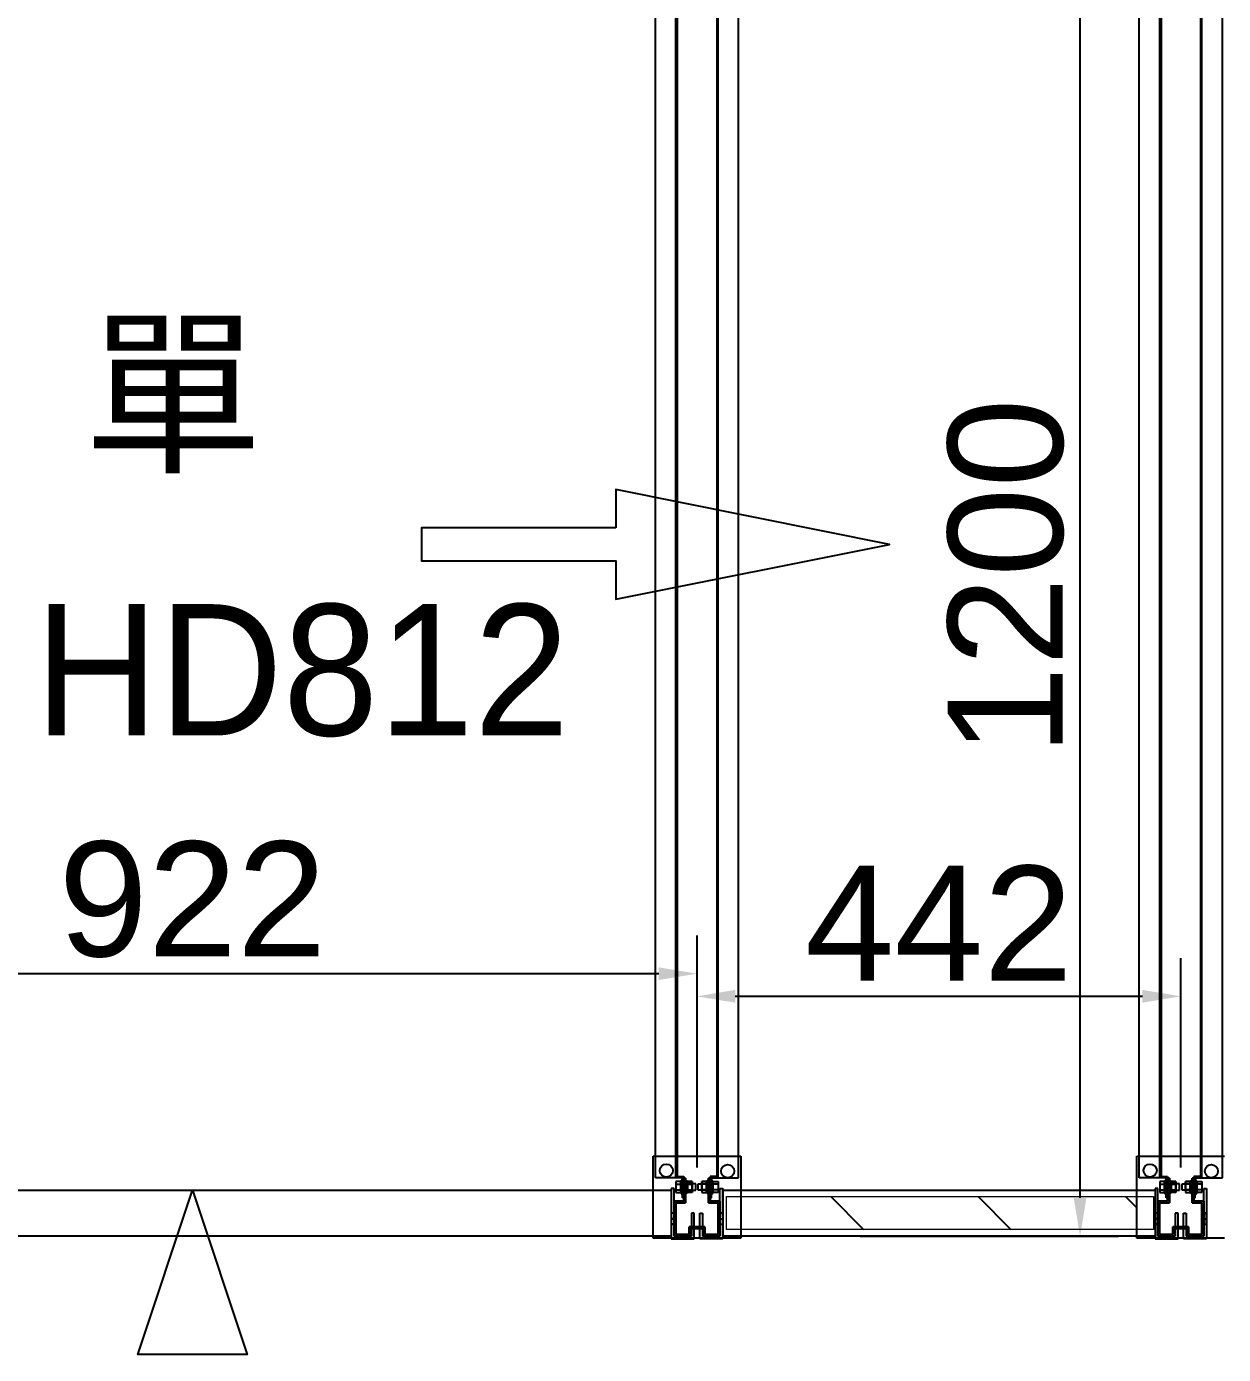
# Model space of a CAD drawing. Header units: millimetres. Extents: x 15382 to 37298, y 7351 to 31127.
# Drawn here: x 33035 to 34129, y 25556 to 26770 of the extents above; entities that cross this region are included whole.
import ezdxf

# ---------------------------------------------------------------- set-up
doc = ezdxf.new("R2010")
doc.units = ezdxf.units.MM
doc.layers.add('10', color=40, linetype='Continuous', lineweight=0)
for name, color, linetype in [('113', 3, 'Continuous'), ('114', 6, 'Continuous'), ('115', 30, 'Continuous'), ('116', 12, 'Continuous'), ('544-1', 40, 'Continuous'), ('M40', 3, 'Continuous'), ('M6', 7, 'Continuous'), ('動線', 6, 'Continuous'), ('文字', 7, 'Continuous'), ('標註', 252, 'Continuous')]:
    doc.layers.add(name, color=color, linetype=linetype)
doc.styles.get("Standard").update_dxf_attribs({"font": 'arial.ttf'})
doc.styles.add('新細明體', font='')
doc.styles.get('新細明體').set_extended_font_data('PMingLiU')
doc.dimstyles.new('ISO-25', dxfattribs={"dimtxt": 2.5, "dimasz": 2.5, "dimexe": 1.25, "dimexo": 0.625, "dimtad": 1, "dimtxsty": 'Standard', "dimcen": 2.5, "dimadec": 0, "dimazin": 0, "dimtfac": 1, "dimtmove": 0, "dimatfit": 3, "dimfxl": 1, "dimarcsym": 0})

# ---------------------------------------------------------------- blocks, each defined once
blk = doc.blocks.new('*D118')
at = {"layer": 'Defpoints', "color": 0, "transparency": 16777216}
for p in [(32726, 25904.4), (32726, 25740.9), (33648, 25740.9)]:
    blk.add_point(p, dxfattribs=at)
at = {"layer": '標註', "color": 0, "lineweight": -2, "transparency": 16777216}
for p, q in [((32726, 25747.9), (32726, 25939.4)), ((33648, 25747.9), (33648, 25939.4)), ((33613, 25904.4), (32761, 25904.4))]:
    blk.add_line(p, q, dxfattribs=at)
at = {"layer": '標註', "color": 0, "transparency": 16777216}
for points in [[(32761, 25910.2), (32761, 25898.6), (32726, 25904.4)], [(33613, 25910.2), (33613, 25898.6), (33648, 25904.4)]]:
    blk.add_solid(points, dxfattribs=at)
at = {"layer": '標註', "color": 0, "transparency": 16777216, "insert": (33187, 25972), "char_height": 105, "attachment_point": 5}
blk.add_mtext('922', dxfattribs=at)
blk = doc.blocks.new('*D92')
at = {"layer": 'Defpoints', "color": 0, "transparency": 16777216}
for p in [(33896.4, 26864.5), (33998, 26864.5), (33790.1, 25664.5)]:
    blk.add_point(p, dxfattribs=at)
at = {"layer": '標註', "color": 0, "lineweight": -2, "transparency": 16777216}
for p, q in [((33903.4, 26864.5), (34033, 26864.5)), ((33998, 25699.5), (33998, 26829.5)), ((33797.1, 25664.5), (34033, 25664.5))]:
    blk.add_line(p, q, dxfattribs=at)
at = {"layer": '標註', "color": 0, "transparency": 16777216}
for points in [[(33992.2, 26829.5), (34003.8, 26829.5), (33998, 26864.5)], [(33992.2, 25699.5), (34003.8, 25699.5), (33998, 25664.5)]]:
    blk.add_solid(points, dxfattribs=at)
at = {"layer": '標註', "color": 0, "transparency": 16777216, "insert": (33930.4, 26267), "char_height": 105, "attachment_point": 5, "rotation": 90}
blk.add_mtext('1200', dxfattribs=at)
blk = doc.blocks.new('*D93')
at = {"layer": 'Defpoints', "color": 0, "transparency": 16777216}
for p in [(33648, 25883.7), (33648, 25720.2), (34090, 25720.2)]:
    blk.add_point(p, dxfattribs=at)
at = {"layer": '標註', "color": 0, "lineweight": -2, "transparency": 16777216}
for p, q in [((33648, 25727.2), (33648, 25918.7)), ((34090, 25727.2), (34090, 25918.7)), ((34055, 25883.7), (33683, 25883.7))]:
    blk.add_line(p, q, dxfattribs=at)
at = {"layer": '標註', "color": 0, "transparency": 16777216}
for points in [[(33683, 25889.6), (33683, 25877.9), (33648, 25883.7)], [(34055, 25889.6), (34055, 25877.9), (34090, 25883.7)]]:
    blk.add_solid(points, dxfattribs=at)
at = {"layer": '標註', "color": 0, "transparency": 16777216, "insert": (33869, 25950.5), "char_height": 105, "attachment_point": 5}
blk.add_mtext('442', dxfattribs=at)

msp = doc.modelspace()

# ---------------------------------------------------------------- linework, layer by layer
at = {"layer": '10'}
for p, q in [((33674.986, 25670.736), (33674.986, 25700.736)), ((33674.986, 25700.736), (34064.986, 25700.736)), ((34064.986, 25700.736), (34064.986, 25670.736)), ((34064.986, 25670.736), (33674.986, 25670.736))]:
    msp.add_line(p, q, dxfattribs=at)
at = {"layer": '113'}
for p, q in [((33607.986, 25737.736), (33687.986, 25737.736)), ((33607.986, 25662.736), (33607.986, 25737.736)), ((33687.986, 25737.736), (33687.986, 25662.736)), ((34049.986, 25737.736), (34129.986, 25737.736)), ((34049.986, 25662.736), (34049.986, 25737.736)), ((33687.986, 25662.736), (33607.986, 25662.736)), ((34129.986, 25662.736), (34049.986, 25662.736))]:
    msp.add_line(p, q, dxfattribs=at)
at = {"layer": '113', "lineweight": -3}
for centre in [(33619.986, 25724.468), (33675.986, 25723.968), (34061.986, 25724.468), (34117.986, 25723.968)]:
    msp.add_circle(centre, 6, dxfattribs=at)
at = {"layer": '114'}
for points in [[(32749.486, 25706.468), (33624.486, 25706.468), (33624.486, 25664.468), (32749.486, 25664.468)], [(33671.486, 25706.468), (34066.486, 25706.468), (34066.486, 25664.468), (33671.486, 25664.468)]]:
    msp.add_lwpolyline(points, close=True, dxfattribs=at)
at = {"layer": '115'}
for p, q in [((33609.986, 25717.968), (33609.986, 26810.968)), ((33628.786, 25717.968), (33628.786, 26810.968)), ((33629.986, 26809.768), (33629.986, 25719.168)), ((33629.986, 26809.768), (33629.986, 25719.168)), ((33665.986, 26809.768), (33665.986, 25719.168)), ((33665.986, 26809.768), (33665.986, 25719.168)), ((33667.186, 25717.968), (33667.186, 26810.968)), ((33685.986, 25717.968), (33685.986, 26810.968)), ((34051.986, 25717.968), (34051.986, 26810.968)), ((34070.786, 25717.968), (34070.786, 26810.968)), ((34071.986, 26809.768), (34071.986, 25719.168)), ((34071.986, 26809.768), (34071.986, 25719.168)), ((34107.986, 26809.768), (34107.986, 25719.168)), ((34107.986, 26809.768), (34107.986, 25719.168)), ((34109.186, 25717.968), (34109.186, 26810.968)), ((34127.986, 25717.968), (34127.986, 26810.968)), ((33634.786, 25717.968), (33609.986, 25717.968)), ((33634.786, 25717.968), (33628.786, 25717.968)), ((33629.986, 25719.168), (33635.986, 25719.168)), ((33629.986, 25719.168), (33635.986, 25719.168)), ((33634.786, 25699.468), (33634.786, 25717.968)), ((33634.786, 25699.468), (33634.786, 25717.968)), ((33635.986, 25719.168), (33635.986, 25699.468)), ((33635.986, 25719.168), (33635.986, 25699.468)), ((33665.986, 25719.168), (33659.986, 25719.168)), ((33659.986, 25719.168), (33659.986, 25699.468)), ((33665.986, 25719.168), (33659.986, 25719.168)), ((33659.986, 25719.168), (33659.986, 25699.468)), ((33661.186, 25699.468), (33661.186, 25717.968)), ((33661.186, 25717.968), (33667.186, 25717.968)), ((33661.186, 25699.468), (33661.186, 25717.968)), ((33661.186, 25717.968), (33685.986, 25717.968)), ((34076.786, 25717.968), (34051.986, 25717.968)), ((34076.786, 25717.968), (34070.786, 25717.968)), ((34071.986, 25719.168), (34077.986, 25719.168)), ((34071.986, 25719.168), (34077.986, 25719.168)), ((34076.786, 25699.468), (34076.786, 25717.968)), ((34076.786, 25699.468), (34076.786, 25717.968)), ((34077.986, 25719.168), (34077.986, 25699.468)), ((34077.986, 25719.168), (34077.986, 25699.468)), ((34107.986, 25719.168), (34101.986, 25719.168)), ((34101.986, 25719.168), (34101.986, 25699.468)), ((34107.986, 25719.168), (34101.986, 25719.168)), ((34101.986, 25719.168), (34101.986, 25699.468)), ((34103.186, 25699.468), (34103.186, 25717.968)), ((34103.186, 25717.968), (34109.186, 25717.968)), ((34103.186, 25699.468), (34103.186, 25717.968)), ((34103.186, 25717.968), (34127.986, 25717.968)), ((33635.986, 25699.468), (33634.786, 25699.468)), ((33635.986, 25699.468), (33634.786, 25699.468)), ((33659.986, 25699.468), (33661.186, 25699.468)), ((33659.986, 25699.468), (33661.186, 25699.468)), ((34077.986, 25699.468), (34076.786, 25699.468)), ((34077.986, 25699.468), (34076.786, 25699.468)), ((34101.986, 25699.468), (34103.186, 25699.468)), ((34101.986, 25699.468), (34103.186, 25699.468))]:
    msp.add_line(p, q, dxfattribs=at)
at = {"layer": '115', "lineweight": -3}
for p, q in [((33634.786, 25705.968), (33634.786, 25712.968)), ((33634.786, 25712.968), (33635.986, 25712.968)), ((33634.786, 25709.468), (33634.786, 25712.968)), ((33634.786, 25712.968), (33635.986, 25712.968)), ((33635.986, 25712.968), (33635.986, 25705.968)), ((33635.986, 25712.968), (33635.986, 25709.468)), ((33661.186, 25712.968), (33659.986, 25712.968)), ((33659.986, 25712.968), (33659.986, 25705.968)), ((33661.186, 25712.968), (33659.986, 25712.968)), ((33659.986, 25712.968), (33659.986, 25709.468)), ((33661.186, 25705.968), (33661.186, 25712.968)), ((33661.186, 25709.468), (33661.186, 25712.968)), ((34076.786, 25705.968), (34076.786, 25712.968)), ((34076.786, 25712.968), (34077.986, 25712.968)), ((34076.786, 25709.468), (34076.786, 25712.968)), ((34076.786, 25712.968), (34077.986, 25712.968)), ((34077.986, 25712.968), (34077.986, 25705.968)), ((34077.986, 25712.968), (34077.986, 25709.468)), ((34103.186, 25712.968), (34101.986, 25712.968)), ((34101.986, 25712.968), (34101.986, 25705.968)), ((34103.186, 25712.968), (34101.986, 25712.968)), ((34101.986, 25712.968), (34101.986, 25709.468)), ((34103.186, 25705.968), (34103.186, 25712.968)), ((34103.186, 25709.468), (34103.186, 25712.968)), ((33635.986, 25709.468), (33634.786, 25709.468)), ((33635.986, 25705.968), (33634.786, 25705.968)), ((33659.986, 25709.468), (33661.186, 25709.468)), ((33659.986, 25705.968), (33661.186, 25705.968)), ((34077.986, 25709.468), (34076.786, 25709.468)), ((34077.986, 25705.968), (34076.786, 25705.968)), ((34101.986, 25709.468), (34103.186, 25709.468)), ((34101.986, 25705.968), (34103.186, 25705.968))]:
    msp.add_line(p, q, dxfattribs=at)
at = {"layer": '116'}
for p, q in [((33626.986, 25707.968), (33624.486, 25707.968)), ((33624.486, 25707.968), (33624.486, 25661.968)), ((33626.986, 25664.468), (33626.986, 25707.968)), ((33668.986, 25664.468), (33668.986, 25707.968)), ((33668.986, 25707.968), (33671.486, 25707.968)), ((33671.486, 25707.968), (33671.486, 25661.968)), ((34068.986, 25707.968), (34066.486, 25707.968)), ((34066.486, 25707.968), (34066.486, 25661.968)), ((34068.986, 25664.468), (34068.986, 25707.968)), ((34110.986, 25664.468), (34110.986, 25707.968)), ((34110.986, 25707.968), (34113.486, 25707.968)), ((34113.486, 25707.968), (34113.486, 25661.968)), ((33626.986, 25685.446), (33624.486, 25685.446)), ((33626.986, 25680.468), (33624.486, 25680.468)), ((33645.486, 25685.468), (33642.986, 25685.468)), ((33642.986, 25685.468), (33642.986, 25664.468)), ((33645.486, 25661.968), (33645.486, 25685.468)), ((33650.486, 25661.968), (33650.486, 25685.468)), ((33650.486, 25685.468), (33652.986, 25685.468)), ((33652.986, 25685.468), (33652.986, 25664.468)), ((33668.986, 25685.446), (33671.486, 25685.446)), ((33668.986, 25680.468), (33671.486, 25680.468)), ((34068.986, 25685.446), (34066.486, 25685.446)), ((34068.986, 25680.468), (34066.486, 25680.468)), ((34087.486, 25685.468), (34084.986, 25685.468)), ((34084.986, 25685.468), (34084.986, 25664.468)), ((34087.486, 25661.968), (34087.486, 25685.468)), ((34092.486, 25661.968), (34092.486, 25685.468)), ((34092.486, 25685.468), (34094.986, 25685.468)), ((34094.986, 25685.468), (34094.986, 25664.468)), ((34110.986, 25685.446), (34113.486, 25685.446)), ((34110.986, 25680.468), (34113.486, 25680.468)), ((33626.986, 25675.49), (33624.486, 25675.49)), ((33642.986, 25664.468), (33626.986, 25664.468)), ((33652.986, 25664.468), (33668.986, 25664.468)), ((33668.986, 25675.49), (33671.486, 25675.49)), ((34068.986, 25675.49), (34066.486, 25675.49)), ((34084.986, 25664.468), (34068.986, 25664.468)), ((34094.986, 25664.468), (34110.986, 25664.468)), ((34110.986, 25675.49), (34113.486, 25675.49)), ((33624.486, 25661.968), (33643.986, 25661.968)), ((33642.986, 25661.968), (33645.486, 25661.968)), ((33652.986, 25661.968), (33650.486, 25661.968)), ((33671.486, 25661.968), (33651.986, 25661.968)), ((34066.486, 25661.968), (34085.986, 25661.968)), ((34084.986, 25661.968), (34087.486, 25661.968)), ((34094.986, 25661.968), (34092.486, 25661.968)), ((34113.486, 25661.968), (34093.986, 25661.968))]:
    msp.add_line(p, q, dxfattribs=at)
at = {"layer": '116', "lineweight": -3}
for p, q in [((33626.986, 25685.446), (33624.486, 25685.446)), ((33624.486, 25685.446), (33624.486, 25680.468)), ((33626.986, 25685.446), (33624.486, 25685.446)), ((33624.486, 25685.446), (33624.486, 25675.49)), ((33624.486, 25680.468), (33626.986, 25680.468)), ((33626.986, 25680.468), (33626.986, 25685.446)), ((33626.986, 25675.49), (33626.986, 25685.446)), ((33671.486, 25685.446), (33668.986, 25685.446)), ((33668.986, 25685.446), (33668.986, 25675.49)), ((33671.486, 25685.446), (33668.986, 25685.446)), ((33668.986, 25685.446), (33668.986, 25680.468)), ((33668.986, 25680.468), (33671.486, 25680.468)), ((33671.486, 25675.49), (33671.486, 25685.446)), ((33671.486, 25680.468), (33671.486, 25685.446)), ((34068.986, 25685.446), (34066.486, 25685.446)), ((34066.486, 25685.446), (34066.486, 25680.468)), ((34068.986, 25685.446), (34066.486, 25685.446)), ((34066.486, 25685.446), (34066.486, 25675.49)), ((34066.486, 25680.468), (34068.986, 25680.468)), ((34068.986, 25680.468), (34068.986, 25685.446)), ((34068.986, 25675.49), (34068.986, 25685.446)), ((34113.486, 25685.446), (34110.986, 25685.446)), ((34110.986, 25685.446), (34110.986, 25675.49)), ((34113.486, 25685.446), (34110.986, 25685.446)), ((34110.986, 25685.446), (34110.986, 25680.468)), ((34110.986, 25680.468), (34113.486, 25680.468)), ((34113.486, 25675.49), (34113.486, 25685.446)), ((34113.486, 25680.468), (34113.486, 25685.446)), ((33624.486, 25675.49), (33626.986, 25675.49)), ((33668.986, 25675.49), (33671.486, 25675.49)), ((34066.486, 25675.49), (34068.986, 25675.49)), ((34110.986, 25675.49), (34113.486, 25675.49))]:
    msp.add_line(p, q, dxfattribs=at)
at = {"layer": '544-1', "linetype": 'Continuous'}
for p, q in [((33770.134, 25700.736), (33800.134, 25670.736)), ((33904.837, 25700.736), (33934.837, 25670.736)), ((34039.541, 25700.736), (34049.986, 25690.292))]:
    msp.add_line(p, q, dxfattribs=at)
at = {"layer": 'M40'}
for p, q in [((33635.986, 25696.468), (33635.986, 25717.468)), ((33635.986, 25717.468), (33637.586, 25717.468)), ((33637.586, 25717.468), (33635.986, 25717.468)), ((33635.986, 25717.468), (33635.986, 25696.468)), ((33637.586, 25712.968), (33635.986, 25712.968)), ((33637.586, 25717.468), (33637.586, 25694.868)), ((33637.586, 25694.868), (33637.586, 25717.468)), ((33658.386, 25694.868), (33658.386, 25717.468)), ((33658.386, 25717.468), (33659.986, 25717.468)), ((33659.986, 25717.468), (33658.386, 25717.468)), ((33658.386, 25717.468), (33658.386, 25694.868)), ((33659.986, 25712.968), (33658.386, 25712.968)), ((33659.986, 25717.468), (33659.986, 25696.468)), ((33659.986, 25696.468), (33659.986, 25717.468)), ((34077.986, 25696.468), (34077.986, 25717.468)), ((34077.986, 25717.468), (34079.586, 25717.468)), ((34079.586, 25717.468), (34077.986, 25717.468)), ((34077.986, 25717.468), (34077.986, 25696.468)), ((34079.586, 25712.968), (34077.986, 25712.968)), ((34079.586, 25717.468), (34079.586, 25694.868)), ((34079.586, 25694.868), (34079.586, 25717.468)), ((34100.386, 25694.868), (34100.386, 25717.468)), ((34100.386, 25717.468), (34101.986, 25717.468)), ((34101.986, 25717.468), (34100.386, 25717.468)), ((34100.386, 25717.468), (34100.386, 25694.868)), ((34101.986, 25712.968), (34100.386, 25712.968)), ((34101.986, 25717.468), (34101.986, 25696.468)), ((34101.986, 25696.468), (34101.986, 25717.468)), ((33637.586, 25709.468), (33635.986, 25709.468)), ((33637.586, 25705.968), (33635.986, 25705.968)), ((33659.986, 25709.468), (33658.386, 25709.468)), ((33659.986, 25705.968), (33658.386, 25705.968)), ((34079.586, 25709.468), (34077.986, 25709.468)), ((34079.586, 25705.968), (34077.986, 25705.968)), ((34101.986, 25709.468), (34100.386, 25709.468)), ((34101.986, 25705.968), (34100.386, 25705.968)), ((33626.986, 25664.468), (33626.986, 25696.468)), ((33626.986, 25696.468), (33635.986, 25696.468)), ((33635.986, 25696.468), (33626.986, 25696.468)), ((33626.986, 25696.468), (33626.986, 25664.468)), ((33637.586, 25694.868), (33628.586, 25694.868)), ((33628.586, 25694.868), (33628.586, 25666.068)), ((33628.586, 25666.068), (33628.586, 25694.868)), ((33628.586, 25694.868), (33637.586, 25694.868)), ((33635.986, 25694.868), (33637.586, 25694.868)), ((33637.586, 25694.868), (33637.586, 25696.468)), ((33658.386, 25694.868), (33658.386, 25696.468)), ((33659.986, 25694.868), (33658.386, 25694.868)), ((33667.386, 25694.868), (33658.386, 25694.868)), ((33658.386, 25694.868), (33667.386, 25694.868)), ((33659.986, 25696.468), (33668.986, 25696.468)), ((33668.986, 25696.468), (33659.986, 25696.468)), ((33667.386, 25666.068), (33667.386, 25694.868)), ((33667.386, 25694.868), (33667.386, 25666.068)), ((33668.986, 25696.468), (33668.986, 25664.468)), ((33668.986, 25664.468), (33668.986, 25696.468)), ((34068.986, 25664.468), (34068.986, 25696.468)), ((34068.986, 25696.468), (34077.986, 25696.468)), ((34077.986, 25696.468), (34068.986, 25696.468)), ((34068.986, 25696.468), (34068.986, 25664.468)), ((34079.586, 25694.868), (34070.586, 25694.868)), ((34070.586, 25694.868), (34070.586, 25666.068)), ((34070.586, 25666.068), (34070.586, 25694.868)), ((34070.586, 25694.868), (34079.586, 25694.868)), ((34077.986, 25694.868), (34079.586, 25694.868)), ((34079.586, 25694.868), (34079.586, 25696.468)), ((34100.386, 25694.868), (34100.386, 25696.468)), ((34101.986, 25694.868), (34100.386, 25694.868)), ((34109.386, 25694.868), (34100.386, 25694.868)), ((34100.386, 25694.868), (34109.386, 25694.868)), ((34101.986, 25696.468), (34110.986, 25696.468)), ((34110.986, 25696.468), (34101.986, 25696.468)), ((34109.386, 25666.068), (34109.386, 25694.868)), ((34109.386, 25694.868), (34109.386, 25666.068)), ((34110.986, 25696.468), (34110.986, 25664.468)), ((34110.986, 25664.468), (34110.986, 25696.468)), ((33667.386, 25683.718), (33668.986, 25683.718)), ((33667.386, 25680.468), (33668.986, 25680.468)), ((33667.386, 25677.218), (33668.986, 25677.218)), ((34109.386, 25683.718), (34110.986, 25683.718)), ((34109.386, 25680.468), (34110.986, 25680.468)), ((34109.386, 25677.218), (34110.986, 25677.218)), ((33642.486, 25664.468), (33626.986, 25664.468)), ((33626.986, 25664.468), (33642.486, 25664.468)), ((33628.586, 25666.068), (33640.886, 25666.068)), ((33640.886, 25666.068), (33628.586, 25666.068)), ((33640.886, 25666.068), (33640.886, 25673.068)), ((33640.886, 25673.068), (33655.086, 25673.068)), ((33655.086, 25673.068), (33640.886, 25673.068)), ((33640.886, 25673.068), (33640.886, 25666.068)), ((33642.486, 25671.468), (33642.486, 25673.068)), ((33653.486, 25671.468), (33642.486, 25671.468)), ((33642.486, 25671.468), (33642.486, 25664.468)), ((33642.486, 25664.468), (33642.486, 25671.468)), ((33642.486, 25671.468), (33653.486, 25671.468)), ((33653.486, 25664.468), (33653.486, 25671.468)), ((33653.486, 25671.468), (33653.486, 25664.468)), ((33668.986, 25664.468), (33653.486, 25664.468)), ((33653.486, 25664.468), (33668.986, 25664.468)), ((33655.086, 25673.068), (33655.086, 25666.068)), ((33655.086, 25666.068), (33655.086, 25673.068)), ((33655.086, 25666.068), (33667.386, 25666.068)), ((33667.386, 25666.068), (33655.086, 25666.068)), ((34084.486, 25664.468), (34068.986, 25664.468)), ((34068.986, 25664.468), (34084.486, 25664.468)), ((34070.586, 25666.068), (34082.886, 25666.068)), ((34082.886, 25666.068), (34070.586, 25666.068)), ((34082.886, 25666.068), (34082.886, 25673.068)), ((34082.886, 25673.068), (34097.086, 25673.068)), ((34097.086, 25673.068), (34082.886, 25673.068)), ((34082.886, 25673.068), (34082.886, 25666.068)), ((34084.486, 25671.468), (34084.486, 25673.068)), ((34095.486, 25671.468), (34084.486, 25671.468)), ((34084.486, 25671.468), (34084.486, 25664.468)), ((34084.486, 25664.468), (34084.486, 25671.468)), ((34084.486, 25671.468), (34095.486, 25671.468)), ((34095.486, 25664.468), (34095.486, 25671.468)), ((34095.486, 25671.468), (34095.486, 25664.468)), ((34110.986, 25664.468), (34095.486, 25664.468)), ((34095.486, 25664.468), (34110.986, 25664.468)), ((34097.086, 25673.068), (34097.086, 25666.068)), ((34097.086, 25666.068), (34097.086, 25673.068)), ((34097.086, 25666.068), (34109.386, 25666.068)), ((34109.386, 25666.068), (34097.086, 25666.068))]:
    msp.add_line(p, q, dxfattribs=at)
at = {"layer": 'M40', "lineweight": -3}
for p, q in [((33635.986, 25705.968), (33635.986, 25712.968)), ((33635.986, 25712.968), (33637.586, 25712.968)), ((33635.986, 25709.468), (33635.986, 25712.968)), ((33635.986, 25712.968), (33637.586, 25712.968)), ((33637.586, 25712.968), (33637.586, 25705.968)), ((33637.586, 25712.968), (33637.586, 25709.468)), ((33659.986, 25712.968), (33658.386, 25712.968)), ((33658.386, 25712.968), (33658.386, 25705.968)), ((33659.986, 25712.968), (33658.386, 25712.968)), ((33658.386, 25712.968), (33658.386, 25709.468)), ((33659.986, 25705.968), (33659.986, 25712.968)), ((33659.986, 25709.468), (33659.986, 25712.968)), ((34077.986, 25705.968), (34077.986, 25712.968)), ((34077.986, 25712.968), (34079.586, 25712.968)), ((34077.986, 25709.468), (34077.986, 25712.968)), ((34077.986, 25712.968), (34079.586, 25712.968)), ((34079.586, 25712.968), (34079.586, 25705.968)), ((34079.586, 25712.968), (34079.586, 25709.468)), ((34101.986, 25712.968), (34100.386, 25712.968)), ((34100.386, 25712.968), (34100.386, 25705.968)), ((34101.986, 25712.968), (34100.386, 25712.968)), ((34100.386, 25712.968), (34100.386, 25709.468)), ((34101.986, 25705.968), (34101.986, 25712.968)), ((34101.986, 25709.468), (34101.986, 25712.968)), ((33637.586, 25709.468), (33635.986, 25709.468)), ((33637.586, 25705.968), (33635.986, 25705.968)), ((33658.386, 25709.468), (33659.986, 25709.468)), ((33658.386, 25705.968), (33659.986, 25705.968)), ((34079.586, 25709.468), (34077.986, 25709.468)), ((34079.586, 25705.968), (34077.986, 25705.968)), ((34100.386, 25709.468), (34101.986, 25709.468)), ((34100.386, 25705.968), (34101.986, 25705.968)), ((33628.586, 25683.718), (33626.986, 25683.718)), ((33626.986, 25683.718), (33626.986, 25677.218)), ((33628.586, 25683.718), (33626.986, 25683.718)), ((33626.986, 25683.718), (33626.986, 25680.468)), ((33626.986, 25680.468), (33628.586, 25680.468)), ((33626.986, 25677.218), (33628.586, 25677.218)), ((33628.586, 25677.218), (33628.586, 25683.718)), ((33628.586, 25680.468), (33628.586, 25683.718)), ((33668.986, 25683.718), (33667.386, 25683.718)), ((33667.386, 25683.718), (33667.386, 25677.218)), ((33668.986, 25683.718), (33667.386, 25683.718)), ((33667.386, 25683.718), (33667.386, 25680.468)), ((33667.386, 25680.468), (33668.986, 25680.468)), ((33667.386, 25677.218), (33668.986, 25677.218)), ((33668.986, 25677.218), (33668.986, 25683.718)), ((33668.986, 25680.468), (33668.986, 25683.718)), ((34070.586, 25683.718), (34068.986, 25683.718)), ((34068.986, 25683.718), (34068.986, 25677.218)), ((34070.586, 25683.718), (34068.986, 25683.718)), ((34068.986, 25683.718), (34068.986, 25680.468)), ((34068.986, 25680.468), (34070.586, 25680.468)), ((34068.986, 25677.218), (34070.586, 25677.218)), ((34070.586, 25677.218), (34070.586, 25683.718)), ((34070.586, 25680.468), (34070.586, 25683.718)), ((34110.986, 25683.718), (34109.386, 25683.718)), ((34109.386, 25683.718), (34109.386, 25677.218)), ((34110.986, 25683.718), (34109.386, 25683.718)), ((34109.386, 25683.718), (34109.386, 25680.468)), ((34109.386, 25680.468), (34110.986, 25680.468)), ((34109.386, 25677.218), (34110.986, 25677.218)), ((34110.986, 25677.218), (34110.986, 25683.718)), ((34110.986, 25680.468), (34110.986, 25683.718)), ((33642.486, 25671.468), (33642.486, 25673.068)), ((33642.486, 25673.068), (33653.486, 25673.068)), ((33647.986, 25673.068), (33642.486, 25673.068)), ((33642.486, 25673.068), (33642.486, 25671.468)), ((33653.486, 25671.468), (33642.486, 25671.468)), ((33642.486, 25671.468), (33647.986, 25671.468)), ((33647.986, 25671.468), (33647.986, 25673.068)), ((33653.486, 25673.068), (33653.486, 25671.468)), ((34084.486, 25671.468), (34084.486, 25673.068)), ((34084.486, 25673.068), (34095.486, 25673.068)), ((34089.986, 25673.068), (34084.486, 25673.068)), ((34084.486, 25673.068), (34084.486, 25671.468)), ((34095.486, 25671.468), (34084.486, 25671.468)), ((34084.486, 25671.468), (34089.986, 25671.468)), ((34089.986, 25671.468), (34089.986, 25673.068)), ((34095.486, 25673.068), (34095.486, 25671.468))]:
    msp.add_line(p, q, dxfattribs=at)
at = {"layer": 'M6'}
for p, q in [((33633.086, 25714.468), (33628.786, 25714.468)), ((33628.786, 25714.468), (33628.786, 25704.468)), ((33633.086, 25714.468), (33628.786, 25714.468)), ((33628.786, 25714.468), (33628.786, 25704.468)), ((33628.786, 25711.968), (33633.086, 25711.968)), ((33634.586, 25716.468), (33633.086, 25714.468)), ((33633.086, 25704.468), (33633.086, 25714.468)), ((33634.786, 25716.468), (33634.586, 25716.468)), ((33634.786, 25712.468), (33634.786, 25716.468)), ((33646.786, 25712.468), (33634.786, 25712.468)), ((33637.586, 25703.468), (33637.586, 25715.468)), ((33637.586, 25715.468), (33637.786, 25715.468)), ((33637.786, 25715.468), (33639.286, 25714.468)), ((33639.286, 25714.468), (33643.586, 25714.468)), ((33639.286, 25704.468), (33639.286, 25714.468)), ((33639.286, 25714.468), (33643.586, 25714.468)), ((33643.586, 25714.468), (33639.286, 25714.468)), ((33639.286, 25714.468), (33639.286, 25706.968)), ((33639.286, 25704.468), (33639.286, 25711.968)), ((33639.286, 25711.968), (33643.586, 25711.968)), ((33643.586, 25714.468), (33643.586, 25704.468)), ((33643.586, 25714.468), (33643.586, 25704.468)), ((33643.586, 25706.968), (33643.586, 25714.468)), ((33643.586, 25711.968), (33643.586, 25704.468)), ((33646.786, 25706.468), (33646.786, 25712.468)), ((33649.186, 25706.468), (33649.186, 25712.468)), ((33649.186, 25712.468), (33661.186, 25712.468)), ((33656.686, 25714.468), (33652.386, 25714.468)), ((33652.386, 25714.468), (33652.386, 25704.468)), ((33656.686, 25714.468), (33652.386, 25714.468)), ((33652.386, 25714.468), (33652.386, 25704.468)), ((33652.386, 25714.468), (33656.686, 25714.468)), ((33652.386, 25706.968), (33652.386, 25714.468)), ((33656.686, 25711.968), (33652.386, 25711.968)), ((33652.386, 25711.968), (33652.386, 25704.468)), ((33658.186, 25715.468), (33656.686, 25714.468)), ((33656.686, 25704.468), (33656.686, 25714.468)), ((33656.686, 25714.468), (33656.686, 25706.968)), ((33656.686, 25704.468), (33656.686, 25711.968)), ((33658.386, 25715.468), (33658.186, 25715.468)), ((33658.386, 25703.468), (33658.386, 25715.468)), ((33661.186, 25712.468), (33661.186, 25716.468)), ((33661.186, 25716.468), (33661.386, 25716.468)), ((33661.386, 25716.468), (33662.886, 25714.468)), ((33662.886, 25714.468), (33667.186, 25714.468)), ((33662.886, 25704.468), (33662.886, 25714.468)), ((33662.886, 25714.468), (33667.186, 25714.468)), ((33667.186, 25711.968), (33662.886, 25711.968)), ((33667.186, 25714.468), (33667.186, 25704.468)), ((33667.186, 25714.468), (33667.186, 25704.468)), ((34075.086, 25714.468), (34070.786, 25714.468)), ((34070.786, 25714.468), (34070.786, 25704.468)), ((34075.086, 25714.468), (34070.786, 25714.468)), ((34070.786, 25714.468), (34070.786, 25704.468)), ((34070.786, 25711.968), (34075.086, 25711.968)), ((34076.586, 25716.468), (34075.086, 25714.468)), ((34075.086, 25704.468), (34075.086, 25714.468)), ((34076.786, 25716.468), (34076.586, 25716.468)), ((34076.786, 25712.468), (34076.786, 25716.468)), ((34088.786, 25712.468), (34076.786, 25712.468)), ((34079.586, 25703.468), (34079.586, 25715.468)), ((34079.586, 25715.468), (34079.786, 25715.468)), ((34079.786, 25715.468), (34081.286, 25714.468)), ((34081.286, 25714.468), (34085.586, 25714.468)), ((34081.286, 25704.468), (34081.286, 25714.468)), ((34081.286, 25714.468), (34085.586, 25714.468)), ((34085.586, 25714.468), (34081.286, 25714.468)), ((34081.286, 25714.468), (34081.286, 25706.968)), ((34081.286, 25704.468), (34081.286, 25711.968)), ((34081.286, 25711.968), (34085.586, 25711.968)), ((34085.586, 25714.468), (34085.586, 25704.468)), ((34085.586, 25714.468), (34085.586, 25704.468)), ((34085.586, 25706.968), (34085.586, 25714.468)), ((34085.586, 25711.968), (34085.586, 25704.468)), ((34088.786, 25706.468), (34088.786, 25712.468)), ((34091.186, 25706.468), (34091.186, 25712.468)), ((34091.186, 25712.468), (34103.186, 25712.468)), ((34098.686, 25714.468), (34094.386, 25714.468)), ((34094.386, 25714.468), (34094.386, 25704.468)), ((34098.686, 25714.468), (34094.386, 25714.468)), ((34094.386, 25714.468), (34094.386, 25704.468)), ((34094.386, 25714.468), (34098.686, 25714.468)), ((34094.386, 25706.968), (34094.386, 25714.468)), ((34098.686, 25711.968), (34094.386, 25711.968)), ((34094.386, 25711.968), (34094.386, 25704.468)), ((34100.186, 25715.468), (34098.686, 25714.468)), ((34098.686, 25704.468), (34098.686, 25714.468)), ((34098.686, 25714.468), (34098.686, 25706.968)), ((34098.686, 25704.468), (34098.686, 25711.968)), ((34100.386, 25715.468), (34100.186, 25715.468)), ((34100.386, 25703.468), (34100.386, 25715.468)), ((34103.186, 25712.468), (34103.186, 25716.468)), ((34103.186, 25716.468), (34103.386, 25716.468)), ((34103.386, 25716.468), (34104.886, 25714.468)), ((34104.886, 25714.468), (34109.186, 25714.468)), ((34104.886, 25704.468), (34104.886, 25714.468)), ((34104.886, 25714.468), (34109.186, 25714.468)), ((34109.186, 25711.968), (34104.886, 25711.968)), ((34109.186, 25714.468), (34109.186, 25704.468)), ((34109.186, 25714.468), (34109.186, 25704.468)), ((33628.786, 25706.968), (33633.086, 25706.968)), ((33628.786, 25704.468), (33633.086, 25704.468)), ((33628.786, 25704.468), (33633.086, 25704.468)), ((33633.086, 25704.468), (33634.586, 25702.468)), ((33634.586, 25702.468), (33634.786, 25702.468)), ((33634.786, 25706.468), (33646.786, 25706.468)), ((33634.786, 25702.468), (33634.786, 25706.468)), ((33637.786, 25703.468), (33637.586, 25703.468)), ((33639.286, 25704.468), (33637.786, 25703.468)), ((33639.286, 25706.968), (33643.586, 25706.968)), ((33643.586, 25704.468), (33639.286, 25704.468)), ((33643.586, 25704.468), (33639.286, 25704.468)), ((33643.586, 25704.468), (33639.286, 25704.468)), ((33661.186, 25706.468), (33649.186, 25706.468)), ((33656.686, 25706.968), (33652.386, 25706.968)), ((33652.386, 25704.468), (33656.686, 25704.468)), ((33652.386, 25704.468), (33656.686, 25704.468)), ((33652.386, 25704.468), (33656.686, 25704.468)), ((33656.686, 25704.468), (33658.186, 25703.468)), ((33658.186, 25703.468), (33658.386, 25703.468)), ((33661.186, 25702.468), (33661.186, 25706.468)), ((33661.386, 25702.468), (33661.186, 25702.468)), ((33662.886, 25704.468), (33661.386, 25702.468)), ((33667.186, 25706.968), (33662.886, 25706.968)), ((33667.186, 25704.468), (33662.886, 25704.468)), ((33667.186, 25704.468), (33662.886, 25704.468)), ((34070.786, 25706.968), (34075.086, 25706.968)), ((34070.786, 25704.468), (34075.086, 25704.468)), ((34070.786, 25704.468), (34075.086, 25704.468)), ((34075.086, 25704.468), (34076.586, 25702.468)), ((34076.586, 25702.468), (34076.786, 25702.468)), ((34076.786, 25706.468), (34088.786, 25706.468)), ((34076.786, 25702.468), (34076.786, 25706.468)), ((34079.786, 25703.468), (34079.586, 25703.468)), ((34081.286, 25704.468), (34079.786, 25703.468)), ((34081.286, 25706.968), (34085.586, 25706.968)), ((34085.586, 25704.468), (34081.286, 25704.468)), ((34085.586, 25704.468), (34081.286, 25704.468)), ((34085.586, 25704.468), (34081.286, 25704.468)), ((34103.186, 25706.468), (34091.186, 25706.468)), ((34098.686, 25706.968), (34094.386, 25706.968)), ((34094.386, 25704.468), (34098.686, 25704.468)), ((34094.386, 25704.468), (34098.686, 25704.468)), ((34094.386, 25704.468), (34098.686, 25704.468)), ((34098.686, 25704.468), (34100.186, 25703.468)), ((34100.186, 25703.468), (34100.386, 25703.468)), ((34103.186, 25702.468), (34103.186, 25706.468)), ((34103.386, 25702.468), (34103.186, 25702.468)), ((34104.886, 25704.468), (34103.386, 25702.468)), ((34109.186, 25706.968), (34104.886, 25706.968)), ((34109.186, 25704.468), (34104.886, 25704.468)), ((34109.186, 25704.468), (34104.886, 25704.468))]:
    msp.add_line(p, q, dxfattribs=at)
at = {"layer": '動線', "lineweight": -3}
for points in [[(33573.78, 26311.699), (33396.144, 26311.699), (33396.144, 26281.699), (33573.78, 26281.699), (33573.78, 26246.699), (33823.78, 26296.699), (33573.78, 26346.699), (33573.78, 26311.699)], [(33186.986, 25706.468), (33236.986, 25556.468), (33136.986, 25556.468), (33186.986, 25706.468)]]:
    msp.add_lwpolyline(points, dxfattribs=at)

# ---------------------------------------------------------------- texts
at = {"layer": '文字', "color": 8, "style": '新細明體'}
msp.add_text('單', height=120, dxfattribs=at).set_placement((33087.552, 26374.574))
at = {"layer": '文字', "color": 7, "style": '新細明體'}
msp.add_text('HD812', height=120, dxfattribs=at).set_placement((33042.808, 26122.087))

# ---------------------------------------------------------------- dimensions: what is measured, and where the dimension line sits
at = {"layer": '標註', "color": 8}
dim = msp.add_linear_dim(base=(33998.016, 26864.468), p1=(33790.148, 25664.468), p2=(33896.438, 26864.468), angle=90, dimstyle='ISO-25', override={"dimscale": 70, "dimtxt": 1.5, "dimasz": 0.5, "dimexe": 0.5, "dimexo": 0.1, "dimgap": 0.2}, dxfattribs=at)
dim.commit()
dim.dimension.update_dxf_attribs({"geometry": '*D92', "text_midpoint": (33998.016, 26267.044), "dimtype": 160})
for base, p1, p2, picture, middle in [((32725.986, 25904.394), (33647.986, 25740.879), (32725.986, 25740.879), '*D118', (33186.986, 25972.004)), ((33647.986, 25883.743), (34089.986, 25720.228), (33647.986, 25720.228), '*D93', (33868.986, 25950.458))]:
    dim = msp.add_linear_dim(base=base, p1=p1, p2=p2, angle=180, dimstyle='ISO-25', override={"dimscale": 70, "dimtxt": 1.5, "dimasz": 0.5, "dimexe": 0.5, "dimexo": 0.1, "dimgap": 0.2}, dxfattribs=at)
    dim.commit()
    dim.dimension.update_dxf_attribs({"geometry": picture, "text_midpoint": middle})

doc.saveas('drawing.dxf')
